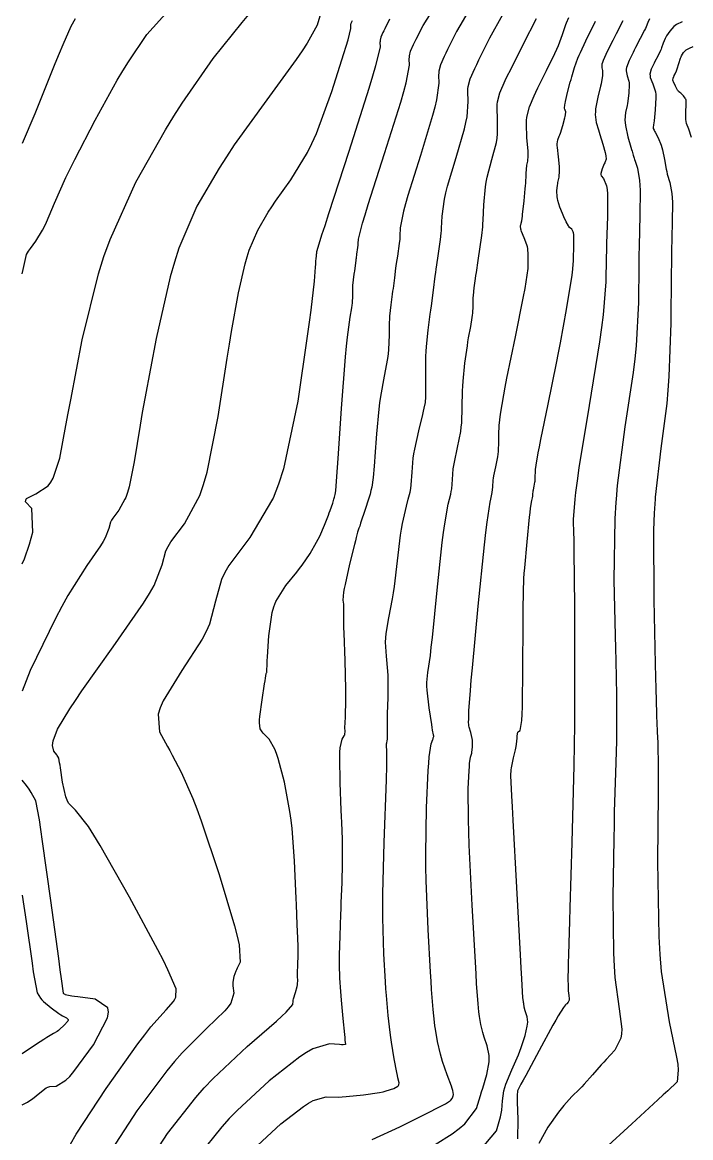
# Model space of a CAD drawing. Header units: metres. Extents: x 837475 to 838479, y 1189012 to 1191015.
# Drawn here: x 837476.5 to 837530.6, y 1189948.3 to 1190038.6 of the extents above; entities that cross this region are included whole.
import ezdxf

# ---------------------------------------------------------------- set-up
doc = ezdxf.new("R2010")
doc.units = ezdxf.units.M
doc.header["$LTSCALE"] = 0.3
doc.layers.add('COTAS 10', color=1, linetype='Continuous')
doc.layers.add('COTAS INT', color=252, linetype='Continuous')

msp = doc.modelspace()

# ---------------------------------------------------------------- linework, layer by layer
at = {"layer": 'COTAS 10'}
for points in [[(837480.783, 1190038.858), (837480.448, 1190038.256), (837479.788, 1190036.765), (837479.496, 1190036.06), (837479.157, 1190035.228), (837477.536, 1190031.168), (837476.51378, 1190028.76945)], [(837508.545, 1189946.888), (837511.307, 1189948.617), (837511.863, 1189949.037), (837512.33, 1189949.433), (837513.262, 1189950.653), (837513.599, 1189951.718), (837513.69, 1189952.016), (837513.78, 1189952.315), (837514.096, 1189953.409), (837514.29, 1189954.437), (837514.303, 1189954.695), (837514.299, 1189954.941), (837514.137, 1189955.735), (837513.891, 1189956.439), (837513.834, 1189956.628), (837513.781, 1189956.815), (837513.63, 1189957.47), (837513.521, 1189958.115), (837513.495, 1189958.296), (837513.47, 1189958.478), (837513.396, 1189959.143), (837513.285, 1189960.777), (837513.237, 1189961.57), (837513.182, 1189962.51), (837512.922, 1189967.135), (837512.687, 1189971.979), (837512.648, 1189973.057), (837512.62, 1189974.02), (837512.61, 1189976.551), (837512.676, 1189978.027), (837512.695, 1189978.326), (837512.715, 1189978.577), (837512.791, 1189979.09), (837512.864, 1189979.338), (837512.882, 1189979.424), (837512.899, 1189979.517), (837512.953, 1189979.911), (837512.96, 1189980.364), (837512.948, 1189980.492), (837512.929, 1189980.623), (837512.808, 1189981.106), (837512.683, 1189981.535), (837512.66, 1189981.631), (837512.644, 1189981.717), (837512.629, 1189981.944), (837512.646, 1189982.183), (837512.65, 1189982.277), (837512.652, 1189982.383), (837512.658, 1189982.865), (837512.774, 1189984.502), (837512.847, 1189985.336), (837512.938, 1189986.335), (837513.413, 1189991.319), (837513.919, 1189996.297), (837514.029, 1189997.292), (837514.127, 1189998.121), (837514.37, 1189999.732), (837514.437, 1190000), (837514.499, 1190000.246), (837514.524, 1190000.384), (837514.545, 1190000.52), (837514.581, 1190000.993), (837514.625, 1190001.52), (837514.65, 1190001.69), (837514.681, 1190001.871), (837514.843, 1190002.608), (837514.999, 1190003.411), (837515.027, 1190003.632), (837515.049, 1190003.853), (837515.074, 1190004.647), (837515.085, 1190005.47), (837515.098, 1190005.71), (837515.115, 1190005.954), (837515.213, 1190006.878), (837515.474, 1190008.42), (837515.594, 1190009.054), (837515.736, 1190009.777), (837516.418, 1190013.138), (837517.075, 1190016.384), (837517.199, 1190017.035), (837517.299, 1190017.579), (837517.452, 1190018.648), (837517.448, 1190019.041), (837517.449, 1190019.159), (837517.451, 1190019.281), (837517.462, 1190019.754), (837517.422, 1190020.27), (837517.391, 1190020.419), (837517.351, 1190020.572), (837517.137, 1190021.144), (837516.925, 1190021.647), (837516.888, 1190021.755), (837516.859, 1190021.849), (837516.832, 1190022.078), (837516.866, 1190022.231), (837516.876, 1190022.278), (837516.887, 1190022.326), (837516.93, 1190022.516), (837516.988, 1190022.887), (837517.008, 1190023.049), (837517.031, 1190023.237), (837517.128, 1190024.131), (837517.221, 1190025.104), (837517.24, 1190025.342), (837517.257, 1190025.566), (837517.295, 1190026.261), (837517.326, 1190026.795), (837517.339, 1190026.918), (837517.354, 1190027.029), (837517.421, 1190027.341), (837517.458, 1190027.777), (837517.455, 1190027.966), (837517.445, 1190028.185), (837517.357, 1190029.227), (837517.31, 1190030.364), (837517.326, 1190030.645), (837517.354, 1190030.91), (837517.558, 1190031.743), (837517.942, 1190032.64), (837518.083, 1190032.946), (837518.24, 1190033.276), (837518.932, 1190034.676), (837519.614, 1190036.074), (837519.763, 1190036.404), (837519.896, 1190036.707), (837520.237, 1190037.595), (837520.455, 1190038.246), (837520.512, 1190038.4), (837520.567, 1190038.544), (837520.751, 1190038.968)], [(837506.24, 1190038.845), (837505.854, 1190038.073), (837505.773, 1190037.905), (837505.702, 1190037.758), (837505.54, 1190037.395), (837505.476, 1190037.132), (837505.467, 1190037.048), (837505.462, 1190036.96), (837505.477, 1190036.601), (837505.111, 1190035.063), (837504.867, 1190034.231), (837504.56, 1190033.224), (837502.934, 1190028.12), (837501.3, 1190023.086), (837500.988, 1190022.122), (837500.737, 1190021.345), (837500.338, 1190020.093), (837500.337, 1190020.063), (837500.336, 1190020.056), (837500.336, 1190020.049), (837500.334, 1190020.032), (837500.323, 1190019.955), (837500.322, 1190019.946), (837500.32, 1190019.937), (837500.316, 1190019.9), (837500.31, 1190019.86), (837500.309, 1190019.848), (837500.307, 1190019.837), (837500.302, 1190019.796), (837500.297, 1190019.753), (837500.296, 1190019.74), (837500.296, 1190019.679), (837500.293, 1190019.624), (837500.289, 1190019.59), (837500.276, 1190019.521), (837500.243, 1190019.187), (837500.229, 1190019.002), (837500.211, 1190018.777), (837500.128, 1190017.631), (837499.865, 1190015.285), (837499.735, 1190014.303), (837499.579, 1190013.178), (837498.811, 1190007.917), (837497.65, 1190002.454), (837497.248, 1190001.202), (837496.811, 1190000.064), (837496.773, 1190000), (837494.939, 1189996.893), (837493.231, 1189994.619), (837492.898, 1189994.046), (837492.624, 1189993.498), (837492.137, 1189991.722), (837491.664, 1189989.879), (837491.399, 1189989.288), (837491.076, 1189988.661), (837489.425, 1189986.108), (837487.912, 1189983.655), (837487.676, 1189983.092), (837487.519, 1189982.579), (837487.61, 1189981.146), (837488.251, 1189979.976), (837488.44, 1189979.629), (837488.634, 1189979.272), (837489.376, 1189977.899), (837490.316, 1189975.753), (837490.635, 1189974.909), (837490.98, 1189973.957), (837492.435, 1189969.613), (837493.685, 1189965.451), (837493.9, 1189964.613), (837494.058, 1189963.912), (837494.152, 1189962.515), (837493.904, 1189962.026), (837493.845, 1189961.897), (837493.791, 1189961.77), (837493.63, 1189961.336), (837493.55, 1189960.877), (837493.547, 1189960.736), (837493.551, 1189960.587), (837493.635, 1189959.998), (837493.38, 1189959.18), (837493.172, 1189958.887), (837492.904, 1189958.566), (837491.436, 1189957.167), (837489.438, 1189955.174), (837488.835, 1189954.478), (837488.211, 1189953.719), (837485.777, 1189950.46), (837483.727, 1189947.311)], [(837530.673, 1190029.257), (837530.448, 1190029.934), (837530.278, 1190030.402), (837530.248, 1190030.552), (837530.225, 1190030.71), (837530.205, 1190031.352), (837530.228, 1190031.921), (837530.233, 1190032.034), (837530.237, 1190032.126), (837530.245, 1190032.296), (837530.214, 1190032.372), (837530.193, 1190032.405), (837530.167, 1190032.444), (837530.028, 1190032.627), (837529.876, 1190032.802), (837529.842, 1190032.836), (837529.81, 1190032.863), (837529.723, 1190032.907), (837529.629, 1190032.986), (837529.593, 1190033.035), (837529.553, 1190033.096), (837529.37, 1190033.416), (837529.213, 1190033.76), (837529.188, 1190033.836), (837529.171, 1190033.903), (837529.178, 1190034.079), (837529.242, 1190034.207), (837529.261, 1190034.244), (837529.281, 1190034.283), (837529.357, 1190034.429), (837529.45, 1190034.648), (837529.48, 1190034.733), (837529.512, 1190034.827), (837529.644, 1190035.253), (837529.789, 1190035.688), (837529.829, 1190035.788), (837529.87, 1190035.879), (837530.017, 1190036.135), (837530.182, 1190036.31), (837530.234, 1190036.351), (837530.288, 1190036.388), (837530.507, 1190036.494), (837530.795, 1190036.63)]]:
    msp.add_lwpolyline(points, dxfattribs=at)
at = {"layer": 'COTAS INT'}
for points in [[(837486.577, 1189946.031), (837488.268, 1189948.628), (837490.549, 1189951.551), (837491.237, 1189952.324), (837491.949, 1189953.081), (837494.723, 1189955.685), (837497.074, 1189957.73), (837497.519, 1189958.135), (837497.876, 1189958.469), (837498.421, 1189959.092), (837498.428, 1189959.339), (837498.446, 1189959.436), (837498.47, 1189959.546), (837498.612, 1189960.047), (837498.755, 1189960.551), (837498.78, 1189960.663), (837498.798, 1189960.763), (837498.81, 1189961.026), (837498.792, 1189961.338), (837498.791, 1189961.469), (837498.792, 1189961.62), (837498.811, 1189962.329), (837498.835, 1189963.036), (837498.839, 1189963.186), (837498.841, 1189963.317), (837498.842, 1189963.623), (837498.827, 1189964.027), (837498.819, 1189964.218), (837498.81, 1189964.444), (837498.765, 1189965.549), (837498.699, 1189967.148), (837498.677, 1189967.686), (837498.652, 1189968.264), (837498.547, 1189970.698), (837498.351, 1189973.319), (837498.268, 1189974.016), (837498.174, 1189974.701), (837497.73, 1189977.071), (837497.22, 1189978.999), (837497.084, 1189979.405), (837496.951, 1189979.755), (837496.485, 1189980.559), (837496.098, 1189980.957), (837496.014, 1189981.052), (837495.939, 1189981.14), (837495.751, 1189981.403), (837495.701, 1189981.894), (837495.713, 1189982.126), (837495.737, 1189982.4), (837495.919, 1189983.735), (837496.127, 1189985.041), (837496.168, 1189985.295), (837496.201, 1189985.503), (837496.258, 1189985.869), (837496.269, 1189985.921), (837496.273, 1189985.931), (837496.277, 1189985.939), (837496.293, 1189985.952), (837496.307, 1189985.977), (837496.309, 1189985.992), (837496.31, 1189986.011), (837496.309, 1189986.111), (837496.328, 1189986.617), (837496.342, 1189986.893), (837496.36, 1189987.227), (837496.457, 1189988.923), (837496.742, 1189990.813), (837496.88, 1189991.27), (837497.043, 1189991.698), (837497.841, 1189993.002), (837498.728, 1189994.078), (837498.947, 1189994.362), (837499.154, 1189994.641), (837499.806, 1189995.596), (837500.336, 1189996.504), (837500.466, 1189996.753), (837500.589, 1189997), (837500.974, 1189997.884), (837501.282, 1189998.692), (837501.356, 1189998.892), (837501.425, 1189999.081), (837501.634, 1189999.676), (837501.735, 1190000), (837501.781, 1190000.149), (837501.81, 1190000.26), (837501.834, 1190000.362), (837501.882, 1190000.663), (837501.965, 1190001.835), (837502.067, 1190003.284), (837502.355, 1190007.34), (837502.675, 1190011.507), (837502.751, 1190012.371), (837502.823, 1190013.109), (837503.037, 1190014.732), (837503.179, 1190015.487), (837503.205, 1190015.679), (837503.226, 1190015.863), (837503.252, 1190016.467), (837503.255, 1190017.002), (837503.261, 1190017.144), (837503.27, 1190017.282), (837503.319, 1190017.756), (837503.381, 1190018.208), (837503.398, 1190018.332), (837503.414, 1190018.456), (837503.472, 1190018.897), (837503.525, 1190019.305), (837503.539, 1190019.408), (837503.552, 1190019.505), (837503.597, 1190019.817), (837503.677, 1190020.355), (837503.696, 1190020.542), (837503.7, 1190020.611), (837503.705, 1190020.688), (837503.719, 1190021.025), (837504.051, 1190022.324), (837504.256, 1190023.006), (837504.509, 1190023.828), (837505.831, 1190027.964), (837507.14, 1190032.135), (837507.384, 1190032.978), (837507.578, 1190033.687), (837507.853, 1190035.126), (837507.832, 1190035.641), (837507.839, 1190035.767), (837507.851, 1190035.887), (837507.944, 1190036.264), (837508.176, 1190036.786), (837508.277, 1190036.997), (837508.394, 1190037.237), (837508.947, 1190038.344), (837509.925, 1190039.862)], [(837476.51378, 1190018.21494), (837476.583, 1190018.566), (837476.851, 1190019.787), (837477.017, 1190020.054), (837477.093, 1190020.164), (837477.181, 1190020.289), (837477.608, 1190020.869), (837478.153, 1190021.754), (837478.316, 1190022.071), (837478.483, 1190022.42), (837479.131, 1190023.94), (837480.046, 1190026.021), (837480.382, 1190026.724), (837480.754, 1190027.481), (837482.398, 1190030.673), (837484.185, 1190033.895), (837484.648, 1190034.671), (837485.097, 1190035.397), (837486.603, 1190037.602), (837488.378, 1190039.577)], [(837476.51378, 1189994.75924), (837476.685, 1189995.16), (837477.09, 1189996.344), (837477.366, 1189997.329), (837477.292, 1189999.229), (837476.784, 1189999.779), (837476.787, 1189999.913), (837476.832, 1190000), (837476.851, 1190000.038), (837477.603, 1190000.422), (837478.604, 1190001.066), (837478.826, 1190001.356), (837479.024, 1190001.693), (837479.54, 1190003.313), (837480.038, 1190005.958), (837480.224, 1190006.941), (837480.432, 1190008.034), (837481.356, 1190012.891), (837482.669, 1190018.235), (837483.121, 1190019.636), (837483.612, 1190021.003), (837485.703, 1190025.653), (837488.089, 1190029.88), (837488.765, 1190030.98), (837489.448, 1190032.048), (837491.971, 1190035.653), (837494.296, 1190038.581), (837494.854, 1190039.224)], [(837500.595, 1190039.078), (837500.366, 1190038.359), (837499.567, 1190036.897), (837499.166, 1190036.287), (837498.685, 1190035.587), (837496.296, 1190032.32), (837493.663, 1190028.658), (837493.029, 1190027.71), (837492.435, 1190026.79), (837490.633, 1190023.704), (837489.194, 1190020.298), (837488.83, 1190019.176), (837488.48, 1190017.977), (837487.339, 1190013.002), (837486.429, 1190008.134), (837486.225, 1190007.003), (837486.041, 1190005.966), (837485.553, 1190003.002), (837485.15, 1190000.973), (837485.02, 1190000.526), (837484.883, 1190000.127), (837484.814, 1190000), (837484.325, 1189999.1), (837483.831, 1189998.442), (837483.734, 1189998.276), (837483.655, 1189998.118), (837483.514, 1189997.603), (837483.225, 1189996.862), (837483.053, 1189996.56), (837482.84, 1189996.215), (837481.74, 1189994.622), (837480.206, 1189992.182), (837479.721, 1189991.304), (837479.21, 1189990.339), (837477.144, 1189986.119), (837476.51378, 1189984.44406)], [(837512.661, 1190039.539), (837511.654, 1190037.844), (837510.933, 1190036.401), (837510.781, 1190036.088), (837510.65, 1190035.813), (837510.347, 1190035.134), (837510.227, 1190034.643), (837510.211, 1190034.487), (837510.201, 1190034.322), (837510.229, 1190033.651), (837510.045, 1190032.312), (837509.902, 1190031.725), (837509.719, 1190031.045), (837508.729, 1190027.809), (837507.718, 1190024.571), (837507.523, 1190023.89), (837507.365, 1190023.302), (837507.101, 1190021.957), (837507.073, 1190021.313), (837507.064, 1190021.167), (837507.055, 1190021.035), (837507.019, 1190020.677), (837506.866, 1190019.651), (837506.781, 1190019.055), (837506.755, 1190018.869), (837506.729, 1190018.674), (837506.627, 1190017.895), (837506.518, 1190017.051), (837506.486, 1190016.816), (837506.454, 1190016.579), (837506.336, 1190015.717), (837506.242, 1190014.811), (837506.226, 1190014.547), (837506.214, 1190014.277), (837506.208, 1190013.255), (837506.159, 1190012.103), (837506.12, 1190011.751), (837506.069, 1190011.384), (837505.798, 1190009.943), (837505.492, 1190008.292), (837505.42, 1190007.794), (837505.355, 1190007.278), (837505.166, 1190005.266), (837505.036, 1190003.429), (837505.008, 1190003.023), (837504.982, 1190002.663), (837504.919, 1190001.731), (837504.793, 1190000.947), (837504.729, 1190000.679), (837504.653, 1190000.388), (837504.533, 1190000), (837504.27, 1189999.154), (837503.891, 1189998.033), (837503.817, 1189997.814), (837503.755, 1189997.634), (837503.645, 1189997.313), (837503.532, 1189996.878), (837503.47, 1189996.626), (837503.394, 1189996.317), (837503.007, 1189994.725), (837502.634, 1189993.084), (837502.567, 1189992.743), (837502.516, 1189992.452), (837502.461, 1189991.814), (837502.495, 1189991.477), (837502.5, 1189991.376), (837502.503, 1189991.272), (837502.499, 1189990.87), (837502.505, 1189990.006), (837502.514, 1189989.612), (837502.527, 1189989.15), (837502.604, 1189986.919), (837502.671, 1189984.612), (837502.679, 1189984.101), (837502.682, 1189983.646), (837502.651, 1189982.467), (837502.607, 1189981.772), (837502.602, 1189981.622), (837502.599, 1189981.491), (837502.614, 1189981.171), (837502.598, 1189980.956), (837502.576, 1189980.891), (837502.546, 1189980.824), (837502.372, 1189980.559), (837502.212, 1189979.847), (837502.19, 1189979.497), (837502.178, 1189979.081), (837502.215, 1189977.026), (837502.304, 1189974.813), (837502.324, 1189974.297), (837502.342, 1189973.823), (837502.393, 1189972.461), (837502.412, 1189971.263), (837502.41, 1189970.893), (837502.406, 1189970.506), (837502.365, 1189968.969), (837502.304, 1189967.304), (837502.287, 1189966.837), (837502.271, 1189966.367), (837502.21, 1189964.647), (837502.171, 1189963.063), (837502.168, 1189962.679), (837502.168, 1189962.319), (837502.198, 1189961.214), (837502.27, 1189960.136), (837502.297, 1189959.792), (837502.326, 1189959.429), (837502.458, 1189957.955), (837502.581, 1189956.657), (837502.606, 1189956.405), (837502.626, 1189956.2), (837502.662, 1189955.848), (837502.472, 1189955.825), (837502.349, 1189955.828), (837502.195, 1189955.834), (837501.387, 1189955.889), (837500.025, 1189955.481), (837499.523, 1189955.196), (837498.965, 1189954.836), (837496.498, 1189952.914), (837493.901, 1189950.511), (837493.261, 1189949.847), (837492.656, 1189949.184), (837490.759, 1189946.796)], [(837495.545, 1189947.678), (837497.442, 1189949.433), (837499.26, 1189950.836), (837499.677, 1189951.098), (837500.057, 1189951.305), (837501.118, 1189951.598), (837502.075, 1189951.585), (837502.39, 1189951.6), (837502.727, 1189951.622), (837504.122, 1189951.77), (837505.435, 1189951.969), (837505.72, 1189952.024), (837505.971, 1189952.079), (837506.593, 1189952.276), (837506.901, 1189952.469), (837506.954, 1189952.52), (837506.993, 1189952.571), (837507.018, 1189952.747), (837506.915, 1189953.148), (837506.874, 1189953.341), (837506.827, 1189953.568), (837506.611, 1189954.682), (837506.382, 1189956.039), (837506.327, 1189956.419), (837506.275, 1189956.801), (837506.118, 1189958.199), (837505.984, 1189959.822), (837505.947, 1189960.347), (837505.91, 1189960.904), (837505.773, 1189963.188), (837505.694, 1189966.089), (837505.693, 1189967.035), (837505.7, 1189968.044), (837505.803, 1189972.203), (837505.981, 1189977.27), (837506.021, 1189978.389), (837506.024, 1189978.739), (837506.023, 1189978.86), (837506.021, 1189978.992), (837506.005, 1189979.558), (837505.996, 1189980.076), (837505.999, 1189980.178), (837506.003, 1189980.261), (837506.037, 1189980.415), (837506.071, 1189980.563), (837506.075, 1189980.644), (837506.078, 1189980.743), (837506.069, 1189981.242), (837506.062, 1189982.026), (837506.066, 1189982.305), (837506.073, 1189982.61), (837506.116, 1189983.933), (837506.132, 1189985.354), (837506.121, 1189985.722), (837506.103, 1189986.077), (837505.982, 1189987.267), (837505.911, 1189988.425), (837505.926, 1189988.76), (837505.955, 1189989.102), (837506.181, 1189990.391), (837506.484, 1189991.909), (837506.56, 1189992.396), (837506.634, 1189992.911), (837506.876, 1189995.009), (837507.124, 1189997.074), (837507.201, 1189997.568), (837507.282, 1189998.029), (837507.607, 1189999.41), (837507.755, 1190000), (837507.891, 1190000.542), (837507.946, 1190000.846), (837507.991, 1190001.144), (837508.071, 1190002.186), (837508.16, 1190003.314), (837508.211, 1190003.667), (837508.273, 1190004.038), (837508.594, 1190005.525), (837508.921, 1190006.851), (837508.987, 1190007.12), (837509.042, 1190007.346), (837509.153, 1190007.809), (837509.18, 1190008.265), (837509.182, 1190008.486), (837509.182, 1190008.749), (837509.164, 1190010.044), (837509.174, 1190011.552), (837509.191, 1190011.951), (837509.214, 1190012.34), (837509.353, 1190013.677), (837509.528, 1190014.95), (837509.575, 1190015.299), (837509.621, 1190015.647), (837509.783, 1190016.893), (837509.933, 1190018.043), (837509.972, 1190018.33), (837510.01, 1190018.605), (837510.136, 1190019.485), (837510.361, 1190021), (837510.415, 1190021.528), (837510.429, 1190021.723), (837510.441, 1190021.938), (837510.482, 1190022.888), (837510.679, 1190024.28), (837510.791, 1190024.773), (837510.928, 1190025.313), (837511.626, 1190027.653), (837512.299, 1190029.956), (837512.42, 1190030.472), (837512.511, 1190030.936), (837512.605, 1190032.176), (837512.571, 1190033.003), (837512.582, 1190033.206), (837512.603, 1190033.399), (837512.751, 1190034.004), (837513.124, 1190034.84), (837513.286, 1190035.179), (837513.473, 1190035.564), (837514.361, 1190037.343), (837515.398, 1190039.216)], [(837504.841, 1189948.152), (837507.059, 1189949.179), (837509.162, 1189950.224), (837509.597, 1189950.443), (837509.967, 1189950.63), (837510.771, 1189951.049), (837511.088, 1189951.248), (837511.152, 1189951.296), (837511.206, 1189951.342), (837511.313, 1189951.482), (837511.352, 1189951.605), (837511.363, 1189951.639), (837511.373, 1189951.673), (837511.409, 1189951.799), (837511.354, 1189952.12), (837511.306, 1189952.277), (837511.245, 1189952.464), (837510.907, 1189953.386), (837510.525, 1189954.477), (837510.436, 1189954.771), (837510.355, 1189955.06), (837510.121, 1189956.076), (837509.951, 1189957.077), (837509.911, 1189957.358), (837509.873, 1189957.64), (837509.757, 1189958.671), (837509.635, 1189960.299), (837509.592, 1189960.958), (837509.546, 1189961.707), (837509.348, 1189965.161), (837509.194, 1189969.128), (837509.176, 1189970.2), (837509.168, 1189971.26), (837509.228, 1189974.992), (837509.363, 1189978.013), (837509.403, 1189978.626), (837509.443, 1189979.14), (837509.598, 1189980.189), (837509.729, 1189980.529), (837509.754, 1189980.598), (837509.775, 1189980.655), (837509.81, 1189980.77), (837509.809, 1189980.817), (837509.807, 1189980.832), (837509.804, 1189980.848), (837509.787, 1189980.912), (837509.721, 1189981.287), (837509.688, 1189981.499), (837509.648, 1189981.758), (837509.449, 1189983.083), (837509.283, 1189984.514), (837509.264, 1189984.84), (837509.257, 1189985.136), (837509.329, 1189985.948), (837509.536, 1189987.344), (837509.614, 1189988.006), (837509.701, 1189988.789), (837510.091, 1189992.612), (837510.502, 1189996.481), (837510.602, 1189997.292), (837510.696, 1189997.99), (837510.988, 1189999.571), (837511.096, 1190000), (837511.195, 1190000.394), (837511.235, 1190000.615), (837511.268, 1190000.832), (837511.326, 1190001.589), (837511.396, 1190002.434), (837511.437, 1190002.706), (837511.487, 1190002.994), (837511.745, 1190004.175), (837511.996, 1190005.459), (837512.041, 1190005.813), (837512.076, 1190006.167), (837512.116, 1190007.437), (837512.133, 1190008.755), (837512.154, 1190009.139), (837512.181, 1190009.53), (837512.338, 1190011.009), (837512.532, 1190012.395), (837512.583, 1190012.727), (837512.633, 1190013.037), (837512.804, 1190013.972), (837512.933, 1190014.703), (837512.957, 1190014.885), (837512.975, 1190015.057), (837512.998, 1190015.608), (837513.006, 1190016.137), (837513.015, 1190016.296), (837513.027, 1190016.462), (837513.095, 1190017.107), (837513.195, 1190017.861), (837513.228, 1190018.096), (837513.263, 1190018.341), (837513.405, 1190019.319), (837513.703, 1190021.322), (837513.775, 1190022.021), (837513.793, 1190022.278), (837513.809, 1190022.563), (837513.863, 1190023.82), (837513.994, 1190025.258), (837514.059, 1190025.657), (837514.137, 1190026.055), (837514.523, 1190027.497), (837514.879, 1190028.866), (837514.937, 1190029.219), (837514.978, 1190029.561), (837514.981, 1190030.701), (837514.941, 1190031.683), (837514.954, 1190031.925), (837514.978, 1190032.154), (837515.154, 1190032.873), (837515.597, 1190033.868), (837515.79, 1190034.27), (837516.012, 1190034.728), (837517.068, 1190036.842), (837518.134, 1190038.893)], [(837527.279, 1190038.863), (837527.136, 1190038.561), (837527.003, 1190038.228), (837526.943, 1190038.098), (837526.872, 1190037.951), (837526.53, 1190037.283), (837526.142, 1190036.538), (837526.042, 1190036.343), (837525.944, 1190036.152), (837525.619, 1190035.503), (837525.411, 1190034.936), (837525.388, 1190034.797), (837525.38, 1190034.666), (837525.473, 1190034.257), (837525.609, 1190033.828), (837525.627, 1190033.685), (837525.638, 1190033.53), (837525.606, 1190032.883), (837525.513, 1190032.204), (837525.483, 1190032.029), (837525.453, 1190031.859), (837525.332, 1190031.295), (837525.283, 1190030.672), (837525.299, 1190030.466), (837525.327, 1190030.244), (837525.532, 1190029.321), (837525.772, 1190028.473), (837525.821, 1190028.299), (837525.864, 1190028.151), (837525.956, 1190027.835), (837526.038, 1190027.588), (837526.073, 1190027.483), (837526.114, 1190027.362), (837526.307, 1190026.792), (837526.476, 1190025.796), (837526.502, 1190025.406), (837526.519, 1190024.966), (837526.503, 1190022.966), (837526.437, 1190020.471), (837526.422, 1190019.718), (837526.409, 1190018.94), (837526.371, 1190015.907), (837526.188, 1190012.413), (837526.083, 1190011.344), (837525.953, 1190010.229), (837525.289, 1190005.837), (837524.654, 1190001.087), (837524.565, 1190000), (837524.544, 1189999.748), (837524.461, 1189998.399), (837524.4, 1189993.439), (837524.506, 1189988.952), (837524.53, 1189987.901), (837524.551, 1189986.932), (837524.605, 1189984.123), (837524.614, 1189981.777), (837524.608, 1189981.1), (837524.596, 1189980.411), (837524.521, 1189977.827), (837524.427, 1189974.667), (837524.405, 1189973.616), (837524.383, 1189972.489), (837524.318, 1189967.782), (837524.36, 1189963.227), (837524.406, 1189962.197), (837524.467, 1189961.266), (837524.812, 1189958.737), (837525.03, 1189957.082), (837525.011, 1189956.702), (837524.957, 1189956.357), (837524.474, 1189955.395), (837523.766, 1189954.639), (837523.57, 1189954.424), (837523.374, 1189954.206), (837522.666, 1189953.399), (837521.979, 1189952.625), (837521.796, 1189952.429), (837521.617, 1189952.24), (837520.995, 1189951.622), (837520.332, 1189950.896), (837520.125, 1189950.64), (837519.909, 1189950.36), (837519.047, 1189949.147), (837518.31, 1189947.834)], [(837480.427, 1189947.782), (837480.877, 1189948.592), (837483.287, 1189952.292), (837485.872, 1189955.888), (837486.433, 1189956.632), (837486.927, 1189957.267), (837488.149, 1189958.648), (837488.752, 1189959.318), (837488.854, 1189959.503), (837488.929, 1189959.688), (837488.966, 1189960.357), (837488.301, 1189961.899), (837487.932, 1189962.635), (837487.484, 1189963.504), (837485.198, 1189967.76), (837482.817, 1189971.959), (837482.309, 1189972.794), (837481.865, 1189973.486), (837480.807, 1189974.799), (837480.262, 1189975.383), (837480.141, 1189975.616), (837480.034, 1189975.879), (837479.758, 1189977.085), (837479.598, 1189978.237), (837479.565, 1189978.466), (837479.536, 1189978.656), (837479.469, 1189979.018), (837479.387, 1189979.169), (837479.348, 1189979.226), (837479.302, 1189979.29), (837479.078, 1189979.578), (837478.958, 1189980.052), (837478.978, 1189980.234), (837479.021, 1189980.438), (837479.367, 1189981.357), (837480.36, 1189983.026), (837480.81, 1189983.702), (837481.337, 1189984.472), (837483.874, 1189988.024), (837486.326, 1189991.572), (837486.799, 1189992.338), (837487.183, 1189993.011), (837487.825, 1189994.663), (837488.139, 1189995.808), (837488.316, 1189996.161), (837488.531, 1189996.531), (837489.632, 1189997.996), (837490.721, 1190000), (837490.875, 1190000.283), (837491.18, 1190001.17), (837491.468, 1190002.167), (837492.366, 1190006.685), (837493.095, 1190011.404), (837493.277, 1190012.528), (837493.45, 1190013.572), (837494.003, 1190016.685), (837494.543, 1190019.042), (837494.709, 1190019.61), (837494.882, 1190020.141), (837495.563, 1190021.754), (837496.417, 1190023.216), (837496.698, 1190023.652), (837496.998, 1190024.101), (837498.246, 1190025.836), (837499.591, 1190028.04), (837499.953, 1190028.785), (837500.31, 1190029.589), (837501.565, 1190032.978), (837502.546, 1190036.054), (837502.731, 1190036.66), (837502.879, 1190037.159), (837503.101, 1190038.075), (837503.092, 1190038.279), (837503.095, 1190038.329), (837503.1, 1190038.376), (837503.137, 1190038.525), (837503.228, 1190038.731)], [(837513.585, 1189947.308), (837514.898, 1189948.86), (837515.217, 1189949.986), (837515.276, 1189950.259), (837515.322, 1189950.514), (837515.382, 1189951.296), (837515.482, 1189952.089), (837515.553, 1189952.351), (837515.644, 1189952.632), (837516.127, 1189953.8), (837516.663, 1189955.008), (837516.787, 1189955.313), (837516.899, 1189955.606), (837517.214, 1189956.56), (837517.386, 1189957.324), (837517.408, 1189957.497), (837517.419, 1189957.655), (837517.367, 1189958.085), (837517.257, 1189958.401), (837517.231, 1189958.486), (837517.207, 1189958.57), (837517.14, 1189958.864), (837517.091, 1189959.154), (837517.079, 1189959.235), (837517.068, 1189959.317), (837517.034, 1189959.615), (837516.939, 1189961.168), (837516.89, 1189962.041), (837516.83, 1189963.105), (837516.528, 1189968.548), (837516.23, 1189974.011), (837516.173, 1189975.088), (837516.127, 1189975.976), (837516.049, 1189977.611), (837516.08, 1189978.076), (837516.102, 1189978.227), (837516.129, 1189978.387), (837516.276, 1189979.044), (837516.428, 1189979.686), (837516.459, 1189979.836), (837516.484, 1189979.975), (837516.536, 1189980.377), (837516.555, 1189980.668), (837516.56, 1189980.737), (837516.565, 1189980.801), (837516.58, 1189980.989), (837516.623, 1189981.124), (837516.645, 1189981.154), (837516.671, 1189981.181), (837516.8, 1189981.252), (837516.932, 1189982.073), (837516.959, 1189982.572), (837516.982, 1189983.19), (837517.033, 1189986.404), (837517.052, 1189989.757), (837517.056, 1189990.463), (837517.06, 1189991.072), (837517.066, 1189992.466), (837517.113, 1189993.555), (837517.143, 1189993.971), (837517.179, 1189994.437), (837517.369, 1189996.533), (837517.571, 1189998.521), (837517.615, 1189998.918), (837517.654, 1189999.25), (837517.751, 1189999.893), (837517.778, 1190000), (837517.803, 1190000.098), (837517.813, 1190000.153), (837517.821, 1190000.208), (837517.836, 1190000.397), (837517.853, 1190000.607), (837517.863, 1190000.675), (837517.876, 1190000.747), (837517.94, 1190001.042), (837518.003, 1190001.362), (837518.014, 1190001.451), (837518.023, 1190001.539), (837518.033, 1190001.856), (837518.037, 1190002.185), (837518.042, 1190002.28), (837518.049, 1190002.378), (837518.088, 1190002.747), (837518.27, 1190003.738), (837518.367, 1190004.227), (837518.484, 1190004.809), (837519.076, 1190007.691), (837519.744, 1190010.988), (837519.909, 1190011.833), (837520.066, 1190012.649), (837520.561, 1190015.349), (837520.915, 1190017.477), (837520.983, 1190017.932), (837521.037, 1190018.329), (837521.127, 1190019.276), (837521.136, 1190019.864), (837521.139, 1190020.034), (837521.143, 1190020.207), (837521.162, 1190020.86), (837521.146, 1190021.421), (837521.129, 1190021.536), (837521.106, 1190021.633), (837520.976, 1190021.842), (837520.805, 1190021.992), (837520.757, 1190022.053), (837520.708, 1190022.122), (837520.527, 1190022.442), (837520.337, 1190022.853), (837520.282, 1190022.979), (837520.225, 1190023.111), (837520.014, 1190023.634), (837519.845, 1190024.174), (837519.816, 1190024.317), (837519.794, 1190024.457), (837519.781, 1190024.94), (837519.829, 1190025.394), (837519.847, 1190025.515), (837519.866, 1190025.635), (837519.95, 1190026.054), (837520.002, 1190026.554), (837520.001, 1190026.726), (837519.993, 1190026.911), (837519.907, 1190027.702), (837519.82, 1190028.45), (837519.811, 1190028.609), (837519.809, 1190028.747), (837519.855, 1190029.074), (837519.971, 1190029.369), (837520.012, 1190029.487), (837520.058, 1190029.622), (837520.258, 1190030.24), (837520.432, 1190030.848), (837520.461, 1190030.977), (837520.482, 1190031.087), (837520.491, 1190031.342), (837520.449, 1190031.474), (837520.439, 1190031.508), (837520.43, 1190031.54), (837520.399, 1190031.646), (837520.42, 1190031.897), (837520.443, 1190032.021), (837520.473, 1190032.168), (837520.643, 1190032.898), (837520.863, 1190033.746), (837520.924, 1190033.969), (837520.985, 1190034.186), (837521.208, 1190034.926), (837521.484, 1190035.687), (837521.579, 1190035.918), (837521.681, 1190036.157), (837522.117, 1190037.091), (837522.618, 1190038.098), (837522.762, 1190038.384), (837522.908, 1190038.671)], [(837525.117, 1190038.71), (837524.573, 1190037.666), (837524.432, 1190037.392), (837524.296, 1190037.125), (837523.84, 1190036.215), (837523.514, 1190035.487), (837523.459, 1190035.333), (837523.42, 1190035.201), (837523.407, 1190034.898), (837523.47, 1190034.7), (837523.478, 1190034.634), (837523.483, 1190034.562), (837523.469, 1190034.263), (837523.387, 1190033.794), (837523.349, 1190033.615), (837523.305, 1190033.416), (837523.092, 1190032.518), (837522.916, 1190031.576), (837522.897, 1190031.349), (837522.889, 1190031.135), (837522.965, 1190030.483), (837523.142, 1190029.875), (837523.198, 1190029.689), (837523.257, 1190029.496), (837523.494, 1190028.733), (837523.691, 1190028.05), (837523.724, 1190027.907), (837523.748, 1190027.783), (837523.761, 1190027.503), (837523.682, 1190027.294), (837523.649, 1190027.216), (837523.611, 1190027.128), (837523.434, 1190026.74), (837523.327, 1190026.346), (837523.333, 1190026.256), (837523.355, 1190026.174), (837523.562, 1190025.945), (837523.796, 1190025.365), (837523.834, 1190025.062), (837523.861, 1190024.696), (837523.863, 1190022.86), (837523.802, 1190020.69), (837523.788, 1190020.113), (837523.777, 1190019.547), (837523.749, 1190017.592), (837523.532, 1190014.908), (837523.4, 1190013.883), (837523.238, 1190012.736), (837522.396, 1190007.574), (837521.564, 1190002.534), (837521.407, 1190001.464), (837521.283, 1190000.535), (837521.239, 1190000), (837521.104, 1189998.354), (837521.132, 1189997.159), (837521.139, 1189996.851), (837521.145, 1189996.554), (837521.163, 1189995.565), (837521.18, 1189993.75), (837521.185, 1189992.931), (837521.191, 1189991.976), (837521.214, 1189987.387), (837521.196, 1189981.723), (837521.176, 1189980.09), (837521.149, 1189978.429), (837520.999, 1189972.2), (837520.839, 1189966.909), (837520.806, 1189965.84), (837520.778, 1189964.943), (837520.719, 1189963.133), (837520.696, 1189962.419), (837520.691, 1189962.213), (837520.686, 1189962.003), (837520.674, 1189961.215), (837520.681, 1189960.504), (837520.688, 1189960.343), (837520.697, 1189960.198), (837520.751, 1189959.803), (837520.785, 1189959.544), (837520.782, 1189959.485), (837520.774, 1189959.431), (837520.698, 1189959.281), (837520.571, 1189959.143), (837520.529, 1189959.097), (837520.485, 1189959.047), (837520.303, 1189958.838), (837519.881, 1189958.163), (837519.685, 1189957.82), (837519.455, 1189957.408), (837518.339, 1189955.355), (837517.254, 1189953.336), (837517.044, 1189952.946), (837516.873, 1189952.629), (837516.579, 1189952.094), (837516.56, 1189951.705), (837516.562, 1189951.479), (837516.567, 1189951.203), (837516.608, 1189949.78), (837516.6, 1189948.194)], [(837529.921, 1190038.626), (837529.471, 1190038.408), (837529.359, 1190038.331), (837529.252, 1190038.247), (837528.913, 1190037.885), (837528.647, 1190037.487), (837528.588, 1190037.381), (837528.534, 1190037.275), (837528.39, 1190036.907), (837528.258, 1190036.528), (837528.212, 1190036.415), (837528.161, 1190036.3), (837527.944, 1190035.856), (837527.711, 1190035.41), (837527.651, 1190035.293), (837527.593, 1190035.179), (837527.399, 1190034.791), (837527.309, 1190034.386), (837527.317, 1190034.261), (837527.34, 1190034.131), (837527.539, 1190033.615), (837527.748, 1190032.956), (837527.776, 1190032.735), (837527.792, 1190032.498), (837527.744, 1190031.503), (837527.638, 1190030.613), (837527.618, 1190030.442), (837527.601, 1190030.303), (837527.572, 1190030.073), (837527.57, 1190030.05), (837527.571, 1190030.043), (837527.572, 1190030.034), (837527.581, 1190029.997), (837527.647, 1190029.857), (837527.684, 1190029.783), (837527.73, 1190029.694), (837527.965, 1190029.247), (837528.22, 1190028.647), (837528.279, 1190028.461), (837528.333, 1190028.267), (837528.484, 1190027.497), (837528.621, 1190026.706), (837528.667, 1190026.499), (837528.715, 1190026.297), (837528.916, 1190025.612), (837529.082, 1190024.723), (837529.109, 1190024.392), (837529.127, 1190024.024), (837529.121, 1190022.391), (837529.065, 1190019.999), (837529.051, 1190019.154), (837529.037, 1190018.228), (837528.993, 1190014.223), (837528.844, 1190009.918), (837528.765, 1190008.804), (837528.668, 1190007.723), (837528.181, 1190004.1), (837527.732, 1190000.147), (837527.724, 1190000), (837527.659, 1189998.859), (837527.609, 1189997.487), (837527.615, 1189991.832), (837527.742, 1189986.647), (837527.769, 1189985.571), (837527.792, 1189984.651), (837527.843, 1189982.629), (837527.876, 1189981.655), (837527.886, 1189981.397), (837527.898, 1189981.143), (837527.946, 1189980.264), (837527.975, 1189978.272), (837527.974, 1189977.316), (837527.97, 1189976.184), (837527.922, 1189970.637), (837528.024, 1189964.577), (837528.114, 1189963.123), (837528.23, 1189961.765), (837528.873, 1189957.67), (837529.468, 1189954.82), (837529.554, 1189954.247), (837529.606, 1189953.769), (837529.508, 1189952.821), (837528.751, 1189952.097), (837528.387, 1189951.759), (837527.956, 1189951.36), (837525.843, 1189949.425), (837523.602, 1189947.373)], [(837476.51378, 1189950.96802), (837476.925, 1189951.188), (837477.135, 1189951.32), (837477.332, 1189951.453), (837477.928, 1189951.943), (837478.44, 1189952.328), (837478.584, 1189952.394), (837478.728, 1189952.444), (837479.254, 1189952.48), (837480.04, 1189952.945), (837480.348, 1189953.265), (837480.695, 1189953.667), (837482.275, 1189955.811), (837483.414, 1189958.013), (837483.483, 1189958.452), (837483.446, 1189958.816), (837482.422, 1189959.517), (837481.02, 1189959.698), (837480.744, 1189959.735), (837480.518, 1189959.766), (837480.105, 1189959.831), (837480.019, 1189959.862), (837479.998, 1189959.871), (837479.979, 1189959.88), (837479.919, 1189959.916), (837479.876, 1189959.953), (837479.867, 1189959.962), (837479.859, 1189959.971), (837479.841, 1189960.002), (837479.679, 1189961.169), (837479.58, 1189961.894), (837479.458, 1189962.794), (837478.823, 1189967.497), (837478.158, 1189972.288), (837478.016, 1189973.244), (837477.894, 1189974.04), (837477.607, 1189975.572), (837477.237, 1189976.254), (837477.061, 1189976.512), (837476.854, 1189976.801), (837476.51378, 1189977.23646)], [(837476.51378, 1189967.94119), (837476.825, 1189965.793), (837477.298, 1189962.414), (837477.402, 1189961.734), (837477.493, 1189961.164), (837477.721, 1189960.027), (837477.984, 1189959.586), (837478.097, 1189959.455), (837478.227, 1189959.32), (837478.843, 1189958.799), (837479.48, 1189958.345), (837479.624, 1189958.251), (837479.753, 1189958.172), (837480.102, 1189958.003), (837480.229, 1189957.864), (837480.218, 1189957.803), (837480.187, 1189957.732), (837479.911, 1189957.397), (837479.531, 1189957.052), (837479.436, 1189956.975), (837479.345, 1189956.907), (837479.051, 1189956.726), (837478.501, 1189956.399), (837478.25, 1189956.239), (837477.954, 1189956.047), (837476.527, 1189955.102), (837476.51378, 1189955.09352)]]:
    msp.add_lwpolyline(points, dxfattribs=at)

doc.saveas('drawing.dxf')
